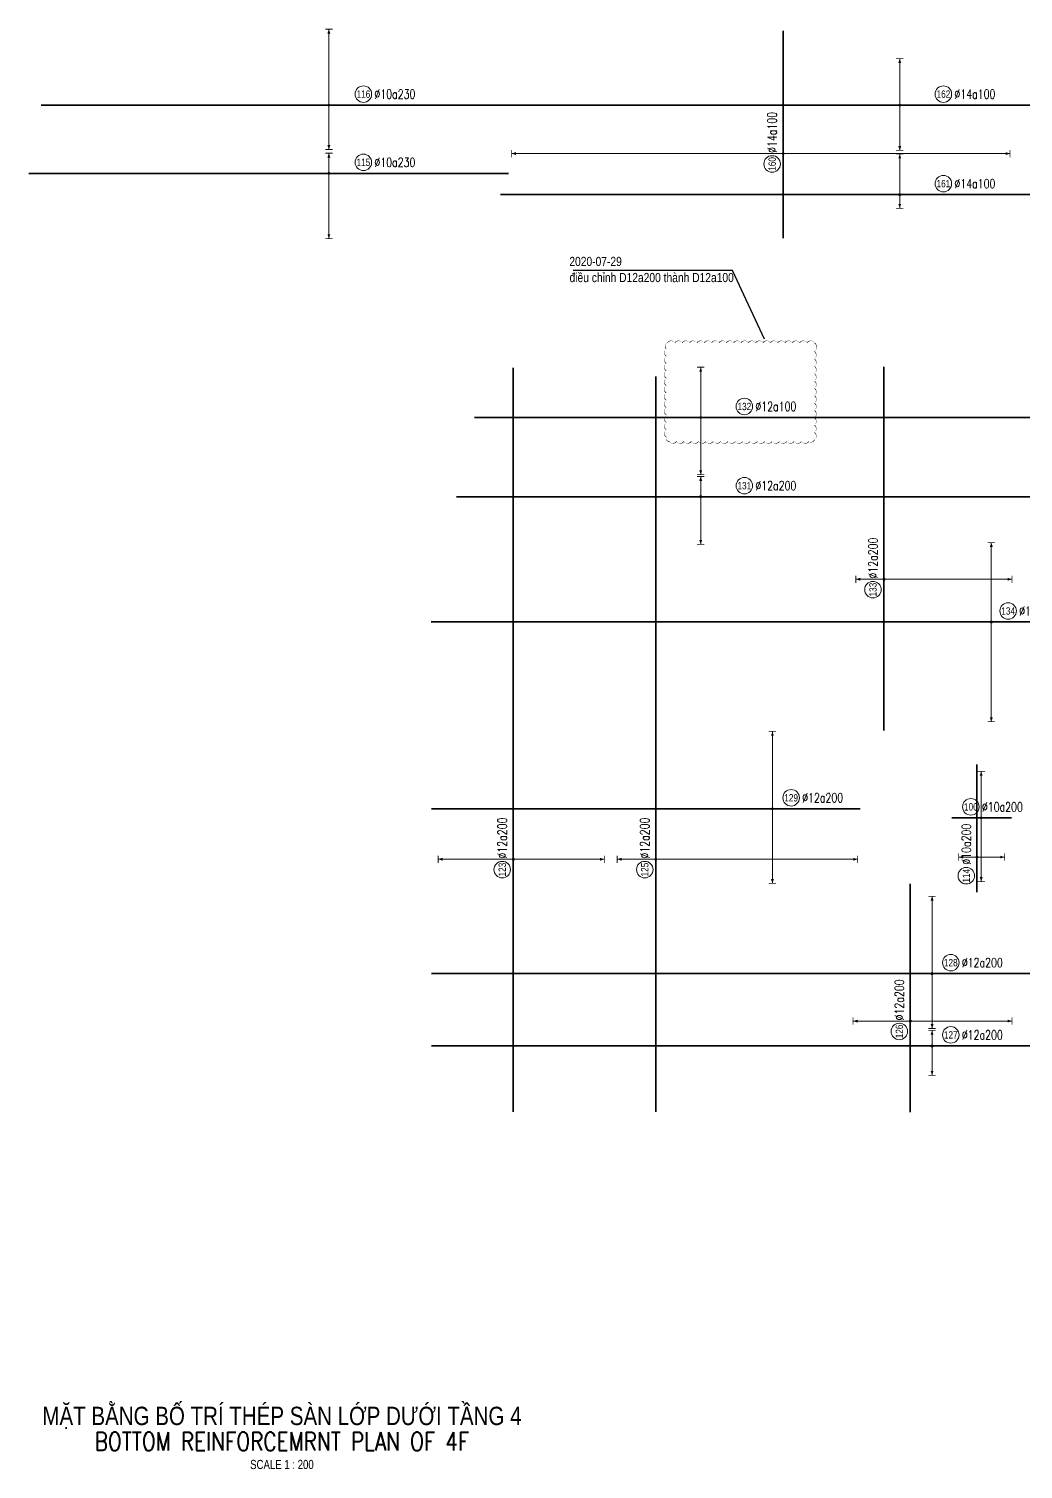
# Model space of a CAD drawing. Header units: millimetres. Extents: x -24156 to 1128921, y -12387 to 212709.
# Drawn here: x 346706 to 400865, y -12290 to 66120 of the extents above; entities that cross this region are included whole.
import ezdxf
from ezdxf.enums import TextEntityAlignment as Align

# ---------------------------------------------------------------- set-up
doc = ezdxf.new("R2010")
doc.units = ezdxf.units.MM
doc.header["$MEASUREMENT"] = 0
doc.layers.add('2020-07-29', color=1, linetype='Continuous', plot=False)
for name, color, linetype, lineweight in [('NDC_S_ANNO', 7, 'Continuous', 20), ('NDC_S_DIM', 1, 'Continuous', 9), ('NDC_S_ENG TITLE', 3, 'Continuous', 20), ('NDC_S_REBAR', 4, 'Continuous', 35), ('NDC_S_TEXT SYMBOL', 7, 'Continuous', 20), ('NDC_S_VN TEXT', 7, 'Continuous', 20), ('NDC_S_VN TITLE', 6, 'Continuous', 35)]:
    doc.layers.add(name, color=color, linetype=linetype, lineweight=lineweight)
doc.styles.add('ARIAL', font='arial.ttf', dxfattribs={"width": 0.8})
doc.styles.add('NDC_ANNO', font='', dxfattribs={"width": 0.8})
doc.styles.add('NDC_EN TXT', font='romans.shx', dxfattribs={"width": 0.8})
doc.styles.add('NDC_ROMANS', font='romans.shx', dxfattribs={"width": 0.8})
doc.styles.add('NDC_VIE TXT', font='arial.ttf', dxfattribs={"width": 0.8})
doc.styles.get('NDC_ANNO').set_extended_font_data('Dotum')

# ---------------------------------------------------------------- blocks, each defined once
blk = doc.blocks.new('*U86')
h = blk.add_hatch(color=6)
edge = h.paths.add_edge_path()
edge.add_arc((-2.99, 0), 0.3, 0, 360)
at = {"layer": 'NDC_S_DIM', "color": 8}
for q in [(-2.99, 4.24), (-2.99, -8.01)]:
    blk.add_line((-2.99, 0), q, dxfattribs=at)
for points in [[(-3.99, 4.24, 0.2, 0.2, 0), (-1.99, 4.24, 0, 0, 0)], [(-3.99, -8.01, 0.2, 0.2, 0), (-1.99, -8.01, 0, 0, 0)]]:
    blk.add_lwpolyline(points, format="xyseb", dxfattribs=at)
at = {"layer": 'NDC_S_DIM'}
blk.add_circle((2.1, 3), 2.25, dxfattribs=at)
at = {"layer": 'NDC_S_DIM', "color": 6}
blk.add_circle((-2.99, 0), 0.3, dxfattribs=at)
at = {"layer": 'NDC_S_DIM', "color": 8}
for points in [[(-3.39, 3.04), (-2.99, 4.24), (-2.59, 3.04)], [(-3.39, -6.81), (-2.99, -8.01), (-2.59, -6.81)]]:
    blk.add_solid(points, dxfattribs=at)
at = {"layer": 'NDC_S_REBAR'}
for p, q in [((0, 0), (-139.3, 0)), ((-139.3, 0), (-139.3, 0)), ((0, 0), (94.4, 0)), ((94.4, 0), (94.4, 0)), ((94.4, 0), (94.4, 0)), ((-139.3, 0), (-139.3, 0))]:
    blk.add_line(p, q, dxfattribs=at)
at = {"layer": 'NDC_S_VN TEXT', "style": 'ARIAL', "width": 0.8}
blk.add_attdef('KHT', text='', height=2, dxfattribs=at).set_placement((2.1, 3), align=Align.MIDDLE_CENTER)
at = {"layer": 'NDC_S_VN TEXT', "color": 3, "style": 'NDC_ROMANS', "width": 0.75}
blk.add_attdef('DKT', (5.1, 1.75), '', height=2.5, dxfattribs=at)
blk = doc.blocks.new('*U84')
h = blk.add_hatch(color=6)
edge = h.paths.add_edge_path()
edge.add_arc((-2.99, 0), 0.3, 0, 360)
at = {"layer": 'NDC_S_DIM', "color": 8}
for q in [(-2.99, 21.07), (-2.99, -14.93)]:
    blk.add_line((-2.99, 0), q, dxfattribs=at)
for points in [[(-3.99, 21.07, 0.2, 0.2, 0), (-1.99, 21.07, 0, 0, 0)], [(-3.99, -14.93, 0.2, 0.2, 0), (-1.99, -14.93, 0, 0, 0)]]:
    blk.add_lwpolyline(points, format="xyseb", dxfattribs=at)
at = {"layer": 'NDC_S_DIM'}
blk.add_circle((2.1, 3), 2.25, dxfattribs=at)
at = {"layer": 'NDC_S_DIM', "color": 6}
blk.add_circle((-2.99, 0), 0.3, dxfattribs=at)
at = {"layer": 'NDC_S_DIM', "color": 8}
for points in [[(-3.39, 19.87), (-2.99, 21.07), (-2.59, 19.87)], [(-3.39, -13.73), (-2.99, -14.93), (-2.59, -13.73)]]:
    blk.add_solid(points, dxfattribs=at)
at = {"layer": 'NDC_S_REBAR'}
for p, q in [((0, 0), (-139.3, 0)), ((-139.3, 0), (-139.3, 0)), ((0, 0), (192, 0)), ((192, 0), (192, 0)), ((192, 0), (192, 0)), ((-139.3, 0), (-139.3, 0))]:
    blk.add_line(p, q, dxfattribs=at)
at = {"layer": 'NDC_S_VN TEXT', "style": 'ARIAL', "width": 0.8}
blk.add_attdef('KHT', text='', height=2, dxfattribs=at).set_placement((2.1, 3), align=Align.MIDDLE_CENTER)
at = {"layer": 'NDC_S_VN TEXT', "color": 3, "style": 'NDC_ROMANS', "width": 0.75}
blk.add_attdef('DKT', (5.1, 1.75), '', height=2.5, dxfattribs=at)
blk = doc.blocks.new('*U83')
h = blk.add_hatch(color=6)
edge = h.paths.add_edge_path()
edge.add_arc((-2.99, 0), 0.3, 0, 360)
at = {"layer": 'NDC_S_DIM', "color": 8}
for q in [(-2.99, 21.07), (-2.99, -20.29)]:
    blk.add_line((-2.99, 0), q, dxfattribs=at)
for points in [[(-3.99, 21.07, 0.2, 0.2, 0), (-1.99, 21.07, 0, 0, 0)], [(-3.99, -20.29, 0.2, 0.2, 0), (-1.99, -20.29, 0, 0, 0)]]:
    blk.add_lwpolyline(points, format="xyseb", dxfattribs=at)
at = {"layer": 'NDC_S_DIM'}
blk.add_circle((2.1, 3), 2.25, dxfattribs=at)
at = {"layer": 'NDC_S_DIM', "color": 6}
blk.add_circle((-2.99, 0), 0.3, dxfattribs=at)
at = {"layer": 'NDC_S_DIM', "color": 8}
for points in [[(-3.39, 19.87), (-2.99, 21.07), (-2.59, 19.87)], [(-3.39, -19.09), (-2.99, -20.29), (-2.59, -19.09)]]:
    blk.add_solid(points, dxfattribs=at)
at = {"layer": 'NDC_S_REBAR'}
for p, q in [((0, 0), (-95.85, 0)), ((-95.85, 0), (-95.85, 0)), ((0, 0), (20.87, 0)), ((20.87, 0), (20.87, 0)), ((20.87, 0), (20.87, 0)), ((-95.85, 0), (-95.85, 0))]:
    blk.add_line(p, q, dxfattribs=at)
at = {"layer": 'NDC_S_VN TEXT', "style": 'ARIAL', "width": 0.8}
blk.add_attdef('KHT', text='', height=2, dxfattribs=at).set_placement((2.1, 3), align=Align.MIDDLE_CENTER)
at = {"layer": 'NDC_S_VN TEXT', "color": 3, "style": 'NDC_ROMANS', "width": 0.75}
blk.add_attdef('DKT', (5.1, 1.75), '', height=2.5, dxfattribs=at)
blk = doc.blocks.new('*U81')
h = blk.add_hatch(color=6)
edge = h.paths.add_edge_path()
edge.add_arc((-2.48, 0), 0.3, 0, 360)
at = {"layer": 'NDC_S_DIM', "color": 8}
for q in [(-2.48, 21.61), (-2.48, -27.14)]:
    blk.add_line((-2.48, 0), q, dxfattribs=at)
for points in [[(-3.48, 21.61, 0.2, 0.2, 0), (-1.48, 21.61, 0, 0, 0)], [(-3.48, -27.14, 0.2, 0.2, 0), (-1.48, -27.14, 0, 0, 0)]]:
    blk.add_lwpolyline(points, format="xyseb", dxfattribs=at)
at = {"layer": 'NDC_S_DIM'}
blk.add_circle((2.1, 3), 2.25, dxfattribs=at)
at = {"layer": 'NDC_S_DIM', "color": 6}
blk.add_circle((-2.48, 0), 0.3, dxfattribs=at)
at = {"layer": 'NDC_S_DIM', "color": 8}
for points in [[(-2.88, 20.41), (-2.48, 21.61), (-2.08, 20.41)], [(-2.88, -25.94), (-2.48, -27.14), (-2.08, -25.94)]]:
    blk.add_solid(points, dxfattribs=at)
at = {"layer": 'NDC_S_REBAR'}
for p, q in [((0, 0), (-155.02, 0)), ((-155.02, 0), (-155.02, 0)), ((0, 0), (212.62, 0)), ((212.62, 0), (212.62, 0)), ((212.62, 0), (212.62, 0)), ((-155.02, 0), (-155.02, 0))]:
    blk.add_line(p, q, dxfattribs=at)
at = {"layer": 'NDC_S_VN TEXT', "style": 'ARIAL', "width": 0.8}
blk.add_attdef('KHT', text='', height=2, dxfattribs=at).set_placement((2.1, 3), align=Align.MIDDLE_CENTER)
at = {"layer": 'NDC_S_VN TEXT', "color": 3, "style": 'NDC_ROMANS', "width": 0.75}
blk.add_attdef('DKT', (5.1, 1.75), '', height=2.5, dxfattribs=at)
blk = doc.blocks.new('*U80')
h = blk.add_hatch(color=6)
edge = h.paths.add_edge_path()
edge.add_arc((-2.48, 0), 0.3, 0, 360)
at = {"layer": 'NDC_S_DIM', "color": 8}
for q in [(-2.48, 5.51), (-2.48, -12.95)]:
    blk.add_line((-2.48, 0), q, dxfattribs=at)
for points in [[(-3.48, 5.51, 0.2, 0.2, 0), (-1.48, 5.51, 0, 0, 0)], [(-3.48, -12.95, 0.2, 0.2, 0), (-1.48, -12.95, 0, 0, 0)]]:
    blk.add_lwpolyline(points, format="xyseb", dxfattribs=at)
at = {"layer": 'NDC_S_DIM'}
blk.add_circle((9.4, 3), 2.25, dxfattribs=at)
at = {"layer": 'NDC_S_DIM', "color": 6}
blk.add_circle((-2.48, 0), 0.3, dxfattribs=at)
at = {"layer": 'NDC_S_DIM', "color": 8}
for points in [[(-2.88, 4.31), (-2.48, 5.51), (-2.08, 4.31)], [(-2.88, -11.75), (-2.48, -12.95), (-2.08, -11.75)]]:
    blk.add_solid(points, dxfattribs=at)
at = {"layer": 'NDC_S_REBAR'}
for p, q in [((0, 0), (-68.94, 0)), ((-68.94, 0), (-68.94, 0)), ((0, 0), (87.44, 0)), ((87.44, 0), (87.44, 0)), ((87.44, 0), (87.44, 0)), ((-68.94, 0), (-68.94, 0))]:
    blk.add_line(p, q, dxfattribs=at)
at = {"layer": 'NDC_S_VN TEXT', "style": 'ARIAL', "width": 0.8}
blk.add_attdef('KHT', text='', height=2, dxfattribs=at).set_placement((9.4, 3), align=Align.MIDDLE_CENTER)
at = {"layer": 'NDC_S_VN TEXT', "color": 3, "style": 'NDC_ROMANS', "width": 0.75}
blk.add_attdef('DKT', (12.4, 1.75), '', height=2.5, dxfattribs=at)
blk = doc.blocks.new('*U77')
h = blk.add_hatch(color=6)
edge = h.paths.add_edge_path()
edge.add_arc((-2.48, 0), 0.3, 0, 360)
at = {"layer": 'NDC_S_DIM', "color": 8}
for q in [(-2.48, 11.04), (-2.48, -3.71)]:
    blk.add_line((-2.48, 0), q, dxfattribs=at)
for points in [[(-3.48, 11.04, 0.2, 0.2, 0), (-1.48, 11.04, 0, 0, 0)], [(-3.48, -3.71, 0.2, 0.2, 0), (-1.48, -3.71, 0, 0, 0)]]:
    blk.add_lwpolyline(points, format="xyseb", dxfattribs=at)
at = {"layer": 'NDC_S_DIM'}
blk.add_circle((9.4, 3), 2.25, dxfattribs=at)
at = {"layer": 'NDC_S_DIM', "color": 6}
blk.add_circle((-2.48, 0), 0.3, dxfattribs=at)
at = {"layer": 'NDC_S_DIM', "color": 8}
for points in [[(-2.88, 9.84), (-2.48, 11.04), (-2.08, 9.84)], [(-2.88, -2.51), (-2.48, -3.71), (-2.08, -2.51)]]:
    blk.add_solid(points, dxfattribs=at)
at = {"layer": 'NDC_S_REBAR'}
for p, q in [((0, 0), (-111.21, 0)), ((-111.21, 0), (-111.21, 0)), ((0, 0), (164.82, 0)), ((164.82, 0), (164.82, 0)), ((164.82, 0), (164.82, 0)), ((-111.21, 0), (-111.21, 0))]:
    blk.add_line(p, q, dxfattribs=at)
at = {"layer": 'NDC_S_VN TEXT', "style": 'ARIAL', "width": 0.8}
blk.add_attdef('KHT', text='', height=2, dxfattribs=at).set_placement((9.4, 3), align=Align.MIDDLE_CENTER)
at = {"layer": 'NDC_S_VN TEXT', "color": 3, "style": 'NDC_ROMANS', "width": 0.75}
blk.add_attdef('DKT', (12.4, 1.75), '', height=2.5, dxfattribs=at)
blk = doc.blocks.new('*U76')
h = blk.add_hatch(color=6)
edge = h.paths.add_edge_path()
edge.add_arc((-2.48, 0), 0.3, 0, 360)
at = {"layer": 'NDC_S_DIM', "color": 8}
for q in [(-2.48, 12.68), (-2.48, -12.32)]:
    blk.add_line((-2.48, 0), q, dxfattribs=at)
for points in [[(-3.48, 12.68, 0.2, 0.2, 0), (-1.48, 12.68, 0, 0, 0)], [(-3.48, -12.32, 0.2, 0.2, 0), (-1.48, -12.32, 0, 0, 0)]]:
    blk.add_lwpolyline(points, format="xyseb", dxfattribs=at)
at = {"layer": 'NDC_S_DIM'}
blk.add_circle((9.4, 3), 2.25, dxfattribs=at)
at = {"layer": 'NDC_S_DIM', "color": 6}
blk.add_circle((-2.48, 0), 0.3, dxfattribs=at)
at = {"layer": 'NDC_S_DIM', "color": 8}
for points in [[(-2.88, 11.48), (-2.48, 12.68), (-2.08, 11.48)], [(-2.88, -11.12), (-2.48, -12.32), (-2.08, -11.12)]]:
    blk.add_solid(points, dxfattribs=at)
at = {"layer": 'NDC_S_REBAR'}
for p, q in [((0, 0), (-111.42, 0)), ((-111.42, 0), (-111.42, 0)), ((0, 0), (91.81, 0)), ((91.81, 0), (91.81, 0)), ((91.81, 0), (91.81, 0)), ((-111.42, 0), (-111.42, 0))]:
    blk.add_line(p, q, dxfattribs=at)
at = {"layer": 'NDC_S_VN TEXT', "style": 'ARIAL', "width": 0.8}
blk.add_attdef('KHT', text='', height=2, dxfattribs=at).set_placement((9.4, 3), align=Align.MIDDLE_CENTER)
at = {"layer": 'NDC_S_VN TEXT', "color": 3, "style": 'NDC_ROMANS', "width": 0.75}
blk.add_attdef('DKT', (12.4, 1.75), '', height=2.5, dxfattribs=at)
blk = doc.blocks.new('*U75')
h = blk.add_hatch(color=6)
edge = h.paths.add_edge_path()
edge.add_arc((0, 0), 0.3, 0, 360)
at = {"layer": 'NDC_S_DIM', "color": 8}
for q in [(0, 20.68), (0, -12.07)]:
    blk.add_line((0, 0), q, dxfattribs=at)
for points in [[(-1, 20.68, 0.2, 0.2, 0), (1, 20.68, 0, 0, 0)], [(-1, -12.07, 0.2, 0.2, 0), (1, -12.07, 0, 0, 0)]]:
    blk.add_lwpolyline(points, format="xyseb", dxfattribs=at)
at = {"layer": 'NDC_S_DIM'}
blk.add_circle((9.4, 3), 2.25, dxfattribs=at)
at = {"layer": 'NDC_S_DIM', "color": 6}
blk.add_circle((0, 0), 0.3, dxfattribs=at)
at = {"layer": 'NDC_S_DIM', "color": 8}
for points in [[(-0.4, 19.48), (0, 20.68), (0.4, 19.48)], [(-0.4, -10.87), (0, -12.07), (0.4, -10.87)]]:
    blk.add_solid(points, dxfattribs=at)
at = {"layer": 'NDC_S_REBAR'}
for p, q in [((0, 0), (-78.36, 0)), ((-78.36, 0), (-78.36, 0)), ((0, 0), (45.75, 0)), ((45.75, 0), (45.75, 0)), ((45.75, 0), (47.27, 0)), ((-78.36, 0), (-78.36, 0))]:
    blk.add_line(p, q, dxfattribs=at)
at = {"layer": 'NDC_S_VN TEXT', "style": 'ARIAL', "width": 0.8}
blk.add_attdef('KHT', text='', height=2, dxfattribs=at).set_placement((9.4, 3), align=Align.MIDDLE_CENTER)
at = {"layer": 'NDC_S_VN TEXT', "color": 3, "style": 'NDC_ROMANS', "width": 0.75}
blk.add_attdef('DKT', (12.4, 1.75), '', height=2.5, dxfattribs=at)
blk = doc.blocks.new('*U72')
h = blk.add_hatch(color=6)
edge = h.paths.add_edge_path()
edge.add_arc((0, 0), 0.3, 0, 360)
at = {"layer": 'NDC_S_DIM', "color": 8}
for q in [(0, 73.96), (0, -61.79)]:
    blk.add_line((0, 0), q, dxfattribs=at)
for points in [[(-1, 73.96, 0.2, 0.2, 0), (1, 73.96, 0, 0, 0)], [(-1, -61.79, 0.2, 0.2, 0), (1, -61.79, 0, 0, 0)]]:
    blk.add_lwpolyline(points, format="xyseb", dxfattribs=at)
at = {"layer": 'NDC_S_DIM'}
blk.add_circle((-2.82, 3), 2.25, dxfattribs=at)
at = {"layer": 'NDC_S_DIM', "color": 6}
blk.add_circle((0, 0), 0.3, dxfattribs=at)
at = {"layer": 'NDC_S_DIM', "color": 8}
for points in [[(-0.4, 72.76), (0, 73.96), (0.4, 72.76)], [(-0.4, -60.59), (0, -61.79), (0.4, -60.59)]]:
    blk.add_solid(points, dxfattribs=at)
at = {"layer": 'NDC_S_REBAR'}
for p, q in [((0, 0), (-23.04, 0)), ((-23.04, 0), (-23.04, 0)), ((0, 0), (33.44, 0)), ((33.44, 0), (33.44, 0)), ((33.44, 0), (33.44, 0)), ((-23.04, 0), (-23.04, 0))]:
    blk.add_line(p, q, dxfattribs=at)
at = {"layer": 'NDC_S_VN TEXT', "style": 'ARIAL', "width": 0.8}
blk.add_attdef('KHT', text='', height=2, dxfattribs=at).set_placement((-2.82, 3), align=Align.MIDDLE_CENTER)
at = {"layer": 'NDC_S_VN TEXT', "color": 3, "style": 'NDC_ROMANS', "width": 0.75}
blk.add_attdef('DKT', (0.18, 1.75), '', height=2.5, dxfattribs=at)
blk = doc.blocks.new('*U71')
h = blk.add_hatch(color=6)
edge = h.paths.add_edge_path()
edge.add_arc((0, 0), 0.3, 0, 360)
at = {"layer": 'NDC_S_DIM', "color": 8}
for q in [(0, 20.45), (0, -24.8)]:
    blk.add_line((0, 0), q, dxfattribs=at)
for points in [[(-1, 20.45, 0.2, 0.2, 0), (1, 20.45, 0, 0, 0)], [(-1, -24.8, 0.2, 0.2, 0), (1, -24.8, 0, 0, 0)]]:
    blk.add_lwpolyline(points, format="xyseb", dxfattribs=at)
at = {"layer": 'NDC_S_DIM'}
blk.add_circle((-2.82, 3), 2.25, dxfattribs=at)
at = {"layer": 'NDC_S_DIM', "color": 6}
blk.add_circle((0, 0), 0.3, dxfattribs=at)
at = {"layer": 'NDC_S_DIM', "color": 8}
for points in [[(-0.4, 19.25), (0, 20.45), (0.4, 19.25)], [(-0.4, -23.6), (0, -24.8), (0.4, -23.6)]]:
    blk.add_solid(points, dxfattribs=at)
at = {"layer": 'NDC_S_REBAR'}
for p, q in [((0, 0), (-68.72, 0)), ((-68.72, 0), (-68.72, 0)), ((0, 0), (133.73, 0)), ((133.73, 0), (133.73, 0)), ((133.73, 0), (133.73, 0)), ((-68.72, 0), (-68.72, 0))]:
    blk.add_line(p, q, dxfattribs=at)
at = {"layer": 'NDC_S_VN TEXT', "style": 'ARIAL', "width": 0.8}
blk.add_attdef('KHT', text='', height=2, dxfattribs=at).set_placement((-2.82, 3), align=Align.MIDDLE_CENTER)
at = {"layer": 'NDC_S_VN TEXT', "color": 3, "style": 'NDC_ROMANS', "width": 0.75}
blk.add_attdef('DKT', (0.18, 1.75), '', height=2.5, dxfattribs=at)
blk = doc.blocks.new('*U70')
h = blk.add_hatch(color=6)
edge = h.paths.add_edge_path()
edge.add_arc((0, 0), 0.3, 0, 360)
at = {"layer": 'NDC_S_DIM', "color": 8}
for q in [(0, 10.52), (0, -54.98)]:
    blk.add_line((0, 0), q, dxfattribs=at)
for points in [[(-1, 10.52, 0.2, 0.2, 0), (1, 10.52, 0, 0, 0)], [(-1, -54.98, 0.2, 0.2, 0), (1, -54.98, 0, 0, 0)]]:
    blk.add_lwpolyline(points, format="xyseb", dxfattribs=at)
at = {"layer": 'NDC_S_DIM'}
blk.add_circle((-2.82, 3), 2.25, dxfattribs=at)
at = {"layer": 'NDC_S_DIM', "color": 6}
blk.add_circle((0, 0), 0.3, dxfattribs=at)
at = {"layer": 'NDC_S_DIM', "color": 8}
for points in [[(-0.4, 9.32), (0, 10.52), (0.4, 9.32)], [(-0.4, -53.78), (0, -54.98), (0.4, -53.78)]]:
    blk.add_solid(points, dxfattribs=at)
at = {"layer": 'NDC_S_REBAR'}
for p, q in [((0, 0), (-68.75, 0)), ((-68.75, 0), (-68.75, 0)), ((0, 0), (131.38, 0)), ((131.38, 0), (131.38, 0)), ((131.38, 0), (131.38, 0)), ((-68.75, 0), (-68.75, 0))]:
    blk.add_line(p, q, dxfattribs=at)
at = {"layer": 'NDC_S_VN TEXT', "style": 'ARIAL', "width": 0.8}
blk.add_attdef('KHT', text='', height=2, dxfattribs=at).set_placement((-2.82, 3), align=Align.MIDDLE_CENTER)
at = {"layer": 'NDC_S_VN TEXT', "color": 3, "style": 'NDC_ROMANS', "width": 0.75}
blk.add_attdef('DKT', (0.18, 1.75), '', height=2.5, dxfattribs=at)
blk = doc.blocks.new('*U69')
h = blk.add_hatch(color=6)
edge = h.paths.add_edge_path()
edge.add_arc((0, 0), 0.3, 0, 360)
at = {"layer": 'NDC_S_DIM', "color": 8}
for q in [(0, 7.65), (0, -34.85)]:
    blk.add_line((0, 0), q, dxfattribs=at)
for points in [[(-1, 7.65, 0.2, 0.2, 0), (1, 7.65, 0, 0, 0)], [(-1, -34.85, 0.2, 0.2, 0), (1, -34.85, 0, 0, 0)]]:
    blk.add_lwpolyline(points, format="xyseb", dxfattribs=at)
at = {"layer": 'NDC_S_DIM'}
blk.add_circle((-2.82, 3), 2.25, dxfattribs=at)
at = {"layer": 'NDC_S_DIM', "color": 6}
blk.add_circle((0, 0), 0.3, dxfattribs=at)
at = {"layer": 'NDC_S_DIM', "color": 8}
for points in [[(-0.4, 6.45), (0, 7.65), (0.4, 6.45)], [(-0.4, -33.65), (0, -34.85), (0.4, -33.65)]]:
    blk.add_solid(points, dxfattribs=at)
at = {"layer": 'NDC_S_REBAR'}
for p, q in [((0, 0), (-41.18, 0)), ((-41.18, 0), (-41.18, 0)), ((0, 0), (57.78, 0)), ((57.78, 0), (57.78, 0)), ((57.78, 0), (57.78, 0)), ((-41.18, 0), (-41.18, 0))]:
    blk.add_line(p, q, dxfattribs=at)
at = {"layer": 'NDC_S_VN TEXT', "style": 'ARIAL', "width": 0.8}
blk.add_attdef('KHT', text='', height=2, dxfattribs=at).set_placement((-2.82, 3), align=Align.MIDDLE_CENTER)
at = {"layer": 'NDC_S_VN TEXT', "color": 3, "style": 'NDC_ROMANS', "width": 0.75}
blk.add_attdef('DKT', (0.18, 1.75), '', height=2.5, dxfattribs=at)
blk = doc.blocks.new('*U67')
h = blk.add_hatch(color=6)
edge = h.paths.add_edge_path()
edge.add_arc((0, 0), 0.3, 0, 360)
at = {"layer": 'NDC_S_DIM', "color": 8}
for q in [(0, 15.58), (0, -27.67)]:
    blk.add_line((0, 0), q, dxfattribs=at)
for points in [[(-1, 15.58, 0.2, 0.2, 0), (1, 15.58, 0, 0, 0)], [(-1, -27.67, 0.2, 0.2, 0), (1, -27.67, 0, 0, 0)]]:
    blk.add_lwpolyline(points, format="xyseb", dxfattribs=at)
at = {"layer": 'NDC_S_DIM'}
blk.add_circle((-2.82, 3), 2.25, dxfattribs=at)
at = {"layer": 'NDC_S_DIM', "color": 6}
blk.add_circle((0, 0), 0.3, dxfattribs=at)
at = {"layer": 'NDC_S_DIM', "color": 8}
for points in [[(-0.4, 14.38), (0, 15.58), (0.4, 14.38)], [(-0.4, -26.47), (0, -27.67), (0.4, -26.47)]]:
    blk.add_solid(points, dxfattribs=at)
at = {"layer": 'NDC_S_REBAR'}
for p, q in [((0, 0), (-24.75, 0)), ((-24.75, 0), (-24.75, 0)), ((0, 0), (37.38, 0)), ((37.38, 0), (37.38, 0)), ((37.38, 0), (37.38, 0)), ((-24.75, 0), (-24.75, 0))]:
    blk.add_line(p, q, dxfattribs=at)
at = {"layer": 'NDC_S_VN TEXT', "style": 'ARIAL', "width": 0.8}
blk.add_attdef('KHT', text='', height=2, dxfattribs=at).set_placement((-2.82, 3), align=Align.MIDDLE_CENTER)
at = {"layer": 'NDC_S_VN TEXT', "color": 3, "style": 'NDC_ROMANS', "width": 0.75}
blk.add_attdef('DKT', (0.18, 1.75), '', height=2.5, dxfattribs=at)
blk = doc.blocks.new('*U57')
h = blk.add_hatch(color=6)
edge = h.paths.add_edge_path()
edge.add_arc((0, 0), 0.3, 0, 360)
at = {"layer": 'NDC_S_DIM', "color": 8}
for q in [(0, 12.67), (0, -17.33)]:
    blk.add_line((0, 0), q, dxfattribs=at)
for points in [[(-1, 12.67, 0.2, 0.2, 0), (1, 12.67, 0, 0, 0)], [(-1, -17.33, 0.2, 0.2, 0), (1, -17.33, 0, 0, 0)]]:
    blk.add_lwpolyline(points, format="xyseb", dxfattribs=at)
at = {"layer": 'NDC_S_DIM'}
blk.add_circle((-2.82, 3), 2.25, dxfattribs=at)
at = {"layer": 'NDC_S_DIM', "color": 6}
blk.add_circle((0, 0), 0.3, dxfattribs=at)
at = {"layer": 'NDC_S_DIM', "color": 8}
for points in [[(-0.4, 11.47), (0, 12.67), (0.4, 11.47)], [(-0.4, -16.13), (0, -17.33), (0.4, -16.13)]]:
    blk.add_solid(points, dxfattribs=at)
at = {"layer": 'NDC_S_REBAR'}
for p, q in [((0, 0), (-7.98, 0)), ((-7.98, 0), (-7.98, 0)), ((0, 0), (8.22, 0)), ((8.22, 0), (8.22, 0)), ((8.22, 0), (8.22, 0)), ((-7.98, 0), (-7.98, 0))]:
    blk.add_line(p, q, dxfattribs=at)
at = {"layer": 'NDC_S_VN TEXT', "style": 'ARIAL', "width": 0.8}
blk.add_attdef('KHT', text='', height=2, dxfattribs=at).set_placement((-2.82, 3), align=Align.MIDDLE_CENTER)
at = {"layer": 'NDC_S_VN TEXT', "color": 3, "style": 'NDC_ROMANS', "width": 0.75}
blk.add_attdef('DKT', (0.18, 1.75), '', height=2.5, dxfattribs=at)
blk = doc.blocks.new('*U56')
h = blk.add_hatch(color=6)
edge = h.paths.add_edge_path()
edge.add_arc((0, 0), 0.3, 0, 360)
at = {"layer": 'NDC_S_DIM', "color": 8}
for q in [(0, 4.99), (0, -7.51)]:
    blk.add_line((0, 0), q, dxfattribs=at)
for points in [[(-1, 4.99, 0.2, 0.2, 0), (1, 4.99, 0, 0, 0)], [(-1, -7.51, 0.2, 0.2, 0), (1, -7.51, 0, 0, 0)]]:
    blk.add_lwpolyline(points, format="xyseb", dxfattribs=at)
at = {"layer": 'NDC_S_DIM'}
blk.add_circle((-5.06, 2.92), 2.25, dxfattribs=at)
at = {"layer": 'NDC_S_DIM', "color": 6}
blk.add_circle((0, 0), 0.3, dxfattribs=at)
at = {"layer": 'NDC_S_DIM', "color": 8}
for points in [[(-0.4, 3.79), (0, 4.99), (0.4, 3.79)], [(-0.4, -6.31), (0, -7.51), (0.4, -6.31)]]:
    blk.add_solid(points, dxfattribs=at)
at = {"layer": 'NDC_S_REBAR'}
for p, q in [((0, 0), (-9.56, 0)), ((-9.56, 0), (-9.56, 0)), ((0, 0), (25.21, 0)), ((25.21, 0), (25.21, 0)), ((25.21, 0), (25.21, 0)), ((-9.56, 0), (-9.56, 0))]:
    blk.add_line(p, q, dxfattribs=at)
at = {"layer": 'NDC_S_VN TEXT', "style": 'ARIAL', "width": 0.8}
blk.add_attdef('KHT', text='', height=2, dxfattribs=at).set_placement((-5.06, 2.92), align=Align.MIDDLE_CENTER)
at = {"layer": 'NDC_S_VN TEXT', "color": 3, "style": 'NDC_ROMANS', "width": 0.75}
blk.add_attdef('DKT', (-2.06, 1.67), '', height=2.5, dxfattribs=at)
blk = doc.blocks.new('*U53')
h = blk.add_hatch(color=6)
edge = h.paths.add_edge_path()
edge.add_arc((0, 0), 0.3, 0, 360)
at = {"layer": 'NDC_S_DIM', "color": 8}
for q in [(0, 5.5), (0, -17.75)]:
    blk.add_line((0, 0), q, dxfattribs=at)
for points in [[(-1, 5.5, 0.2, 0.2, 0), (1, 5.5, 0, 0, 0)], [(-1, -17.75, 0.2, 0.2, 0), (1, -17.75, 0, 0, 0)]]:
    blk.add_lwpolyline(points, format="xyseb", dxfattribs=at)
at = {"layer": 'NDC_S_DIM'}
blk.add_circle((9.4, 3), 2.25, dxfattribs=at)
at = {"layer": 'NDC_S_DIM', "color": 6}
blk.add_circle((0, 0), 0.3, dxfattribs=at)
at = {"layer": 'NDC_S_DIM', "color": 8}
for points in [[(-0.4, 4.3), (0, 5.5), (0.4, 4.3)], [(-0.4, -16.55), (0, -17.75), (0.4, -16.55)]]:
    blk.add_solid(points, dxfattribs=at)
at = {"layer": 'NDC_S_REBAR'}
for p, q in [((0, 0), (-81.72, 0)), ((-81.72, 0), (-81.72, 0)), ((0, 0), (48.94, 0)), ((48.94, 0), (48.94, 0)), ((48.94, 0), (48.94, 0)), ((-81.72, 0), (-81.72, 0))]:
    blk.add_line(p, q, dxfattribs=at)
at = {"layer": 'NDC_S_VN TEXT', "style": 'ARIAL', "width": 0.8}
blk.add_attdef('KHT', text='', height=2, dxfattribs=at).set_placement((9.4, 3), align=Align.MIDDLE_CENTER)
at = {"layer": 'NDC_S_VN TEXT', "color": 3, "style": 'NDC_ROMANS', "width": 0.75}
blk.add_attdef('DKT', (12.4, 1.75), '', height=2.5, dxfattribs=at)
blk = doc.blocks.new('*U52')
h = blk.add_hatch(color=6)
edge = h.paths.add_edge_path()
edge.add_arc((-2.48, 0), 0.3, 0, 360)
at = {"layer": 'NDC_S_DIM', "color": 8}
for q in [(-2.48, 13.7), (-2.48, -15.55)]:
    blk.add_line((-2.48, 0), q, dxfattribs=at)
for points in [[(-3.48, 13.7, 0.2, 0.2, 0), (-1.48, 13.7, 0, 0, 0)], [(-3.48, -15.55, 0.2, 0.2, 0), (-1.48, -15.55, 0, 0, 0)]]:
    blk.add_lwpolyline(points, format="xyseb", dxfattribs=at)
at = {"layer": 'NDC_S_DIM'}
blk.add_circle((9.4, 3), 2.25, dxfattribs=at)
at = {"layer": 'NDC_S_DIM', "color": 6}
blk.add_circle((-2.48, 0), 0.3, dxfattribs=at)
at = {"layer": 'NDC_S_DIM', "color": 8}
for points in [[(-2.88, 12.5), (-2.48, 13.7), (-2.08, 12.5)], [(-2.88, -14.35), (-2.48, -15.55), (-2.08, -14.35)]]:
    blk.add_solid(points, dxfattribs=at)
at = {"layer": 'NDC_S_REBAR'}
for p, q in [((0, 0), (-64.06, 0)), ((-64.06, 0), (-64.06, 0)), ((0, 0), (185.75, 0)), ((185.75, 0), (185.75, 0)), ((185.75, 0), (185.75, 0)), ((-64.06, 0), (-64.06, 0))]:
    blk.add_line(p, q, dxfattribs=at)
at = {"layer": 'NDC_S_VN TEXT', "style": 'ARIAL', "width": 0.8}
blk.add_attdef('KHT', text='', height=2, dxfattribs=at).set_placement((9.4, 3), align=Align.MIDDLE_CENTER)
at = {"layer": 'NDC_S_VN TEXT', "color": 3, "style": 'NDC_ROMANS', "width": 0.75}
blk.add_attdef('DKT', (12.4, 1.75), '', height=2.5, dxfattribs=at)
blk = doc.blocks.new('Drawing name_symbol')
at = {"layer": 'NDC_S_ENG TITLE', "style": 'NDC_EN TXT', "width": 0.8}
blk.add_attdef('SECTDET1', text='', height=5, dxfattribs=at).set_placement((0, 1.01), align=Align.CENTER)
at = {"layer": 'NDC_S_TEXT SYMBOL', "lineweight": 25, "style": 'NDC_ANNO', "width": 0.8}
blk.add_attdef('SSCALE', text='', height=2.5, dxfattribs=at).set_placement((0, -4), align=Align.CENTER)
at = {"layer": 'NDC_S_VN TITLE', "style": 'NDC_VIE TXT', "width": 0.8}
blk.add_attdef('SECTDET2', text='', height=5, dxfattribs=at).set_placement((0, 7.97), align=Align.CENTER)

msp = doc.modelspace()

# ---------------------------------------------------------------- linework, layer by layer
at = {"layer": '2020-07-29'}
for p, q in [((385024.4, 52965.7), (376356, 52965.7)), ((386770.6, 49217.4), (385024.4, 52965.7))]:
    msp.add_line(p, q, dxfattribs=at)
msp.add_lwpolyline([(389492.2, 49029.4, 0, 40, 0.5205671), (389092.2, 49029.4, 0, 40, 0.5205671), (388692.2, 49029.4, 0, 40, 0.5205671), (388292.2, 49029.4, 0, 40, 0.5205671), (387892.2, 49029.4, 0, 40, 0.5205671), (387492.2, 49029.4, 0, 40, 0.5205671), (387092.2, 49029.4, 0, 40, 0.5205671), (386692.2, 49029.4, 0, 40, 0.5205671), (386292.2, 49029.4, 0, 40, 0.5205671), (385892.2, 49029.4, 0, 40, 0.5205671), (385492.2, 49029.4, 0, 40, 0.5205671), (385092.2, 49029.4, 0, 40, 0.5205671), (384692.2, 49029.4, 0, 40, 0.5205671), (384292.2, 49029.4, 0, 40, 0.5205671), (383892.2, 49029.4, 0, 40, 0.5205671), (383492.2, 49029.4, 0, 40, 0.5205671), (383092.2, 49029.4, 0, 40, 0.5205671), (382692.2, 49029.4, 0, 40, 0.5205671), (382292.2, 49029.4, 0, 40, 0.5205671), (381892.2, 49029.4, 0, 40, 0.5205671), (381492.2, 49029.4, 0, 40, 0.5205671), (381425.3, 48696.2, 0, 40, 0.5205671), (381425.3, 48296.2, 0, 40, 0.5205671), (381425.3, 47896.2, 0, 40, 0.5205671), (381425.3, 47496.2, 0, 40, 0.5205671), (381425.3, 47096.2, 0, 40, 0.5205671), (381425.3, 46696.2, 0, 40, 0.5205671), (381425.3, 46296.2, 0, 40, 0.5205671), (381425.3, 45896.2, 0, 40, 0.5205671), (381425.3, 45496.2, 0, 40, 0.5205671), (381425.3, 45096.2, 0, 40, 0.5205671), (381425.3, 44696.2, 0, 40, 0.5205671), (381425.3, 44296.2, 0, 40, 0.5205671), (381425.3, 43896.2, 0, 40, 0.5205671), (381584.8, 43655.7, 0, 40, 0.5205671), (381984.8, 43655.7, 0, 40, 0.5205671), (382384.8, 43655.7, 0, 40, 0.5205671), (382784.8, 43655.7, 0, 40, 0.5205671), (383184.8, 43655.7, 0, 40, 0.5205671), (383584.8, 43655.7, 0, 40, 0.5205671), (383984.8, 43655.7, 0, 40, 0.5205671), (384384.8, 43655.7, 0, 40, 0.5205671), (384784.8, 43655.7, 0, 40, 0.5205671), (385184.8, 43655.7, 0, 40, 0.5205671), (385584.8, 43655.7, 0, 40, 0.5205671), (385984.8, 43655.7, 0, 40, 0.5205671), (386384.8, 43655.7, 0, 40, 0.5205671), (386784.8, 43655.7, 0, 40, 0.5205671), (387184.8, 43655.7, 0, 40, 0.5205671), (387584.8, 43655.7, 0, 40, 0.5205671), (387984.8, 43655.7, 0, 40, 0.5205671), (388384.8, 43655.7, 0, 40, 0.5205671), (388784.8, 43655.7, 0, 40, 0.5205671), (389184.8, 43655.7, 0, 40, 0.5205671), (389492.2, 43748.3, 0, 40, 0.5205671), (389492.2, 44148.3, 0, 40, 0.5205671), (389492.2, 44548.3, 0, 40, 0.5205671), (389492.2, 44948.3, 0, 40, 0.5205671), (389492.2, 45348.3, 0, 40, 0.5205671), (389492.2, 45748.3, 0, 40, 0.5205671), (389492.2, 46148.3, 0, 40, 0.5205671), (389492.2, 46548.3, 0, 40, 0.5205671), (389492.2, 46948.3, 0, 40, 0.5205671), (389492.2, 47348.3, 0, 40, 0.5205671), (389492.2, 47748.3, 0, 40, 0.5205671), (389492.2, 48148.3, 0, 40, 0.5205671), (389492.2, 48548.3, 0, 40, 0.5205671)], format="xyseb", close=True, dxfattribs=at)

# ---------------------------------------------------------------- block references
at = {"xscale": 200, "yscale": 200, "zscale": 200}
for name, p, values in [('*U75', (363049.5, 61963.9), {'KHT': '116', 'DKT': '%%c10a230'}), ('*U76', (394638.2, 61963.9), {'KHT': '162', 'DKT': '%%c14a100'}), ('*U53', (363049.5, 58249.1), {'KHT': '115', 'DKT': '%%c10a230'}), ('*U77', (394638.2, 57092.5), {'KHT': '161', 'DKT': '%%c14a100'}), ('*U52', (383797.4, 44960.5), {'KHT': '132', 'DKT': '%%c12a100'}), ('*U80', (383797.4, 40648.2), {'KHT': '131', 'DKT': '%%c12a200'}), ('*U81', (399624.3, 33828.6), {'KHT': '134', 'DKT': '%%c12a200'}), ('*U83', (387805.4, 23658.3), {'KHT': '129', 'DKT': '%%c12a200'}), ('*U57', (398576.7, 23165.7), {'KHT': '100', 'DKT': '%%c10a200'}), ('*U84', (396500.7, 14685.6), {'KHT': '128', 'DKT': '%%c12a200'}), ('*U86', (396500.7, 10751.4), {'KHT': '127', 'DKT': '%%c12a200'})]:
    msp.add_blockref(name, p, dxfattribs=at).add_auto_attribs(values)
at = {"xscale": 200, "yscale": 200, "zscale": 200, "rotation": 90}
for name, p, values in [('*U72', (387791.1, 59327.4), {'KHT': '160', 'DKT': '%%c14a100'}), ('*U71', (373090.7, 20913), {'KHT': '123', 'DKT': '%%c12a200'}), ('*U70', (380854.4, 20913), {'KHT': '125', 'DKT': '%%c12a200'}), ('*U69', (393280.3, 36155), {'KHT': '133', 'DKT': '%%c12a200'}), ('*U56', (398348, 21028.1), {'KHT': '114', 'DKT': '%%c10a200'}), ('*U67', (394716.6, 12103.9), {'KHT': '126', 'DKT': '%%c12a200'})]:
    msp.add_blockref(name, p, dxfattribs=at).add_auto_attribs(values)
at = {"layer": 'NDC_S_ANNO', "xscale": 200, "yscale": 200, "zscale": 200}
msp.add_blockref('Drawing name_symbol', (360493.6, -11483.3), dxfattribs=at).add_auto_attribs({'SECTDET1': 'BOTTOM REINFORCEMRNT PLAN OF 4F', 'SECTDET2': 'MẶT BẰNG BỐ TRÍ THÉP SÀN LỚP DƯỚI TẦNG 4', 'SSCALE': 'SCALE 1 : 200'})

# ---------------------------------------------------------------- texts
at = {"layer": '2020-07-29', "style": 'NDC_VIE TXT', "width": 0.8}
for s, p in [('2020-07-29 ', (376146.1, 53206)), ('điều chỉnh D12a200 thành D12a100', (376156.7, 52330))]:
    msp.add_text(s, height=500, dxfattribs=at).set_placement(p)

doc.saveas('drawing.dxf')
